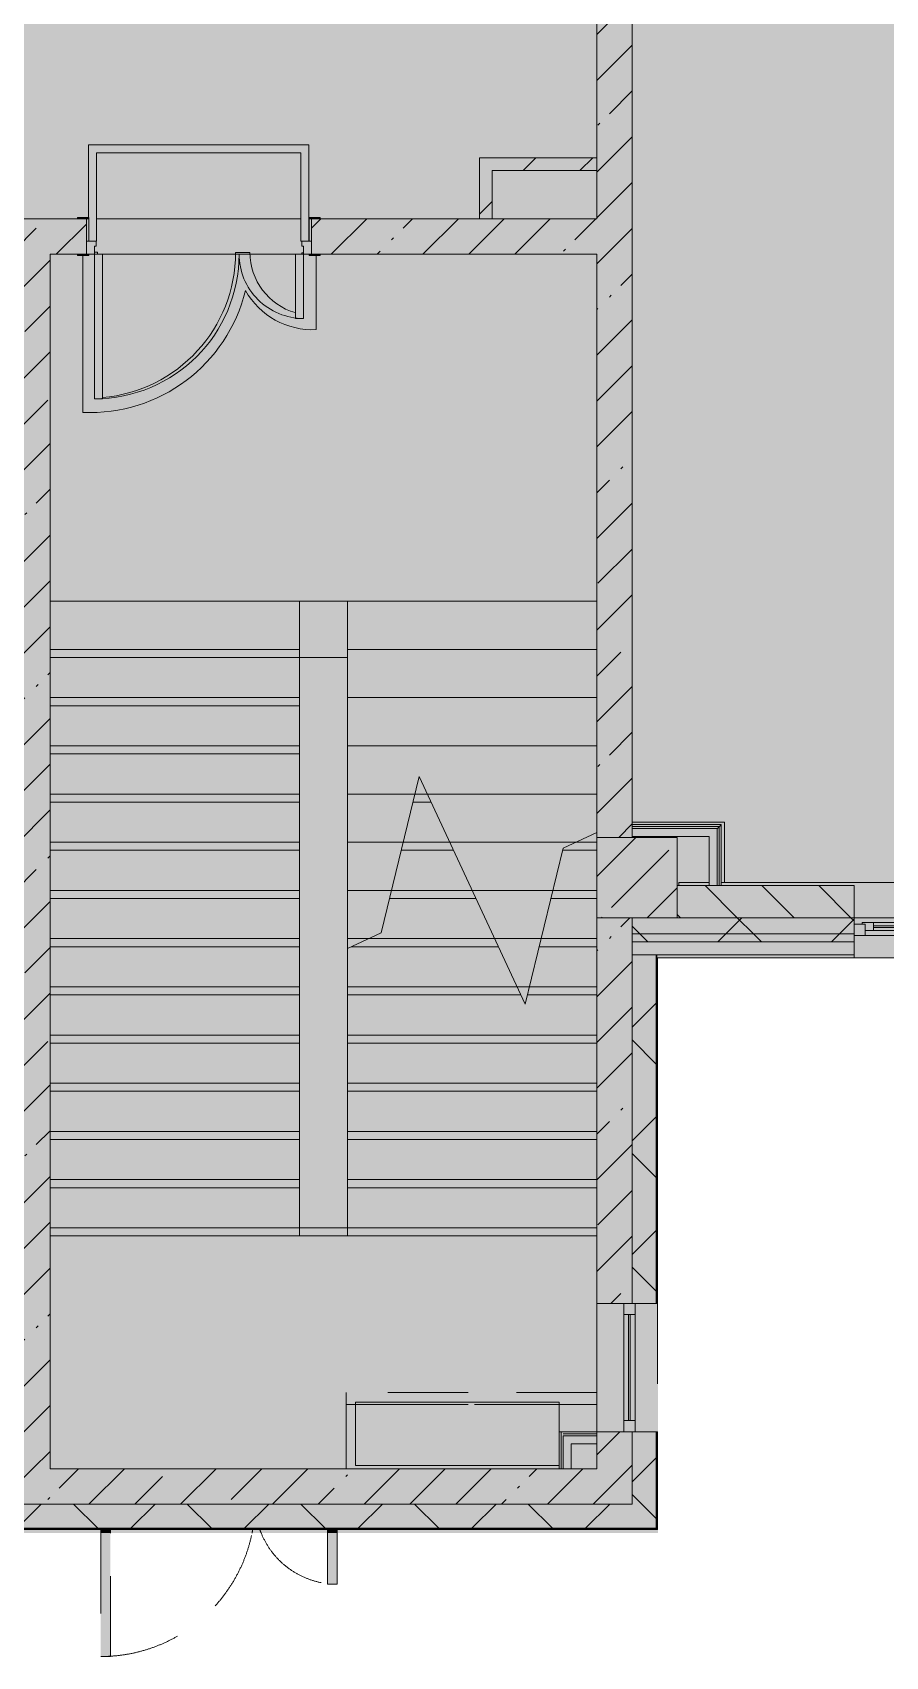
# Model space of a CAD drawing. Header units: millimetres. Extents: x 35363 to 232034, y -8553 to 29000.
# Drawn here: x 176994 to 182300, y -1048 to 9060 of the extents above; entities that cross this region are included whole.
import ezdxf

# ---------------------------------------------------------------- set-up
doc = ezdxf.new("R2010")
doc.units = ezdxf.units.MM
doc.linetypes.add('200_ШТРИХ__ш1_п0_6_', pattern=[800, 500, -300])
doc.layers.add('A-DETL-GENF-1', color=7, linetype='Continuous', lineweight=9, true_color=0xc0c0c0, transparency=0.4)
for name, color, linetype, lineweight in [('A-DETL-MBND-1', 7, '200_ШТРИХ__ш1_п0_6_', 9), ('A-WALL-2', 7, 'Continuous', 5), ('I-WALL-3', 7, 'Continuous', 5), ('S-COLS-1', 7, 'Continuous', 5)]:
    doc.layers.add(name, color=color, linetype=linetype, lineweight=lineweight)
for name, color, linetype, lineweight, true_color in [('A-DOOR-4', 7, 'Continuous', 5, 0xe2e2e2), ('A-DOOR-5', 7, 'Continuous', 5, 0xb7b7b7), ('A-DOOR-FRAM-4', 7, 'Continuous', 5, 0xe2e2e2), ('A-DOOR-FRAM-6', 7, 'Continuous', 5, 0xb7b7b7), ('A-FLOR-2', 7, 'Continuous', 5, 0xb7b7b7), ('A-GLAZ-3', 7, 'Continuous', 5, 0x737373), ('A-WALL-3', 7, 'Continuous', 9, 0x737373), ('A-WALL-4', 7, 'Continuous', 5, 0x737373), ('I-WALL-1', 7, 'Continuous', 5, 0xe7e7e7), ('I-WALL-2', 7, 'Continuous', 9, 0xe7e7e7), ('I-WALL-4', 7, 'Continuous', 5, 0x737373), ('S-COLS-2', 7, 'Continuous', 5, 0x737373), ('S-STRS-2', 7, 'Continuous', 5, 0x737373), ('S-STRS-MBND-1', 7, 'Continuous', 5, 0x737373)]:
    doc.layers.add(name, color=color, linetype=linetype, lineweight=lineweight, true_color=true_color)
pattern_1 = [(45, (105024.03, 0), (-353.5534, 353.5534), []), (135, (105024.03, 0), (-353.5534, -353.5534), [])]
pattern_2 = [(45, (105024.03, 0), (-285.1231, 285.1231), []), (45, (105309.15, 0), (-285.1231, 285.1231), [504.031, -100.806, 16.764, -84.042])]
pattern_3 = [(45, (105024.03, 0), (-176.7767, 176.7767), [])]
pattern_4 = [(45, (105024, 0), (-530.33, 530.33), []), (135, (105024, 0), (-530.33, -530.33), [])]

# ---------------------------------------------------------------- blocks, each defined once
blk = doc.blocks.new('BSC_Колонна _Прямоугольная - 500х500-V65-2_6_2_птичка')
at = {"layer": 'S-COLS-1'}
h = blk.add_hatch(dxfattribs=at)
h.set_pattern_fill('FP_78', color=256, style=0, pattern_type=2)
h.set_pattern_definition([(45, (-75730, -3800), (-285.1231, 285.1231), []), (45, (-75444.88, -3800), (-285.1231, 285.1231), [504.031, -100.806, 16.764, -84.042])])
h.paths.add_polyline_path([(-78, -250), (250, -250), (250, 250), (-250, 250), (-250, -250)])
at = {"layer": 'S-COLS-2'}
for p, q in [((250, 250), (-250, 250)), ((-250, 250), (-250, -250)), ((250, -250), (250, 250)), ((-250, -250), (250, -250))]:
    blk.add_line(p, q, dxfattribs=at)
blk = doc.blocks.new('110_Дверь_СКБ_2Ст - Д-1 Лестничная клетка EIS60-24319353-2_6_2_птичка')
at = {"layer": 'A-DOOR-4'}
for points in [[(612.5, 1010), (612.5, 110), (662.5, 110), (662.5, 1010)], [(-587.5, 510), (-637.5, 510), (-637.5, 110), (-587.5, 110)], [(712.5, 30), (697.5, 30), (697.5, -110), (712.5, -110)]]:
    blk.add_hatch(color=256, dxfattribs=at).paths.add_polyline_path(points)
h = blk.add_hatch(color=256, dxfattribs=at)
h.paths.add_polyline_path([(712.5, 110), (662.5, 110), (662.5, 60), (652.5, 60), (652.5, 30), (712.5, 30), (712.5, 87.8)])
h.paths.add_polyline_path([(-637.5, 110), (-687.5, 110), (-687.5, 30), (-627.5, 30), (-627.5, 60), (-637.5, 60)])
at = {"layer": 'A-DOOR-FRAM-4'}
for points in [[(-742.5, 118), (-742.5, 110), (-672.5, 110), (-672.5, 118)], [(697.5, 118), (697.5, 110), (767.5, 110), (767.5, 118)], [(-672.5, 30), (-687.5, 30), (-687.5, -110), (-672.5, -110)], [(-672.5, -110), (-742.5, -110), (-742.5, -118), (-672.5, -118)], [(697.5, -110), (697.5, -118), (767.5, -118), (767.5, -110)]]:
    blk.add_hatch(color=256, dxfattribs=at).paths.add_polyline_path(points)
at = {"layer": 'A-DOOR-5'}
for p, q in [((662.5, 1010), (612.5, 1010)), ((612.5, 1010), (612.5, 110)), ((662.5, 110), (662.5, 1010)), ((-637.5, 510), (-637.5, 110)), ((-587.5, 510), (-637.5, 510)), ((-587.5, 110), (-587.5, 510)), ((-637.5, 110), (-587.5, 110)), ((612.5, 110), (662.5, 110))]:
    blk.add_line(p, q, dxfattribs=at)
for centre, radius, start, end in [((662.5, 110), 900, 90, 180), ((-637.5, 110), 400, 360, 90)]:
    blk.add_arc(centre, radius, start, end, dxfattribs=at)
at = {"layer": 'A-DOOR-FRAM-6'}
for p, q in [((-672.5, 118), (-742.5, 118)), ((-742.5, 118), (-742.5, 110)), ((-742.5, 110), (-672.5, 110)), ((-637.5, 110), (-687.5, 110)), ((-687.5, 110), (-687.5, 30)), ((-672.5, 110), (-672.5, 118)), ((-637.5, 60), (-637.5, 110)), ((662.5, 110), (662.5, 60)), ((712.5, 110), (662.5, 110)), ((767.5, 118), (697.5, 118)), ((697.5, 118), (697.5, 110)), ((697.5, 110), (767.5, 110)), ((712.5, 30), (712.5, 110)), ((767.5, 110), (767.5, 118)), ((-687.5, 30), (-627.5, 30)), ((-672.5, 30), (-687.5, 30)), ((-687.5, 30), (-687.5, -110)), ((-672.5, -110), (-672.5, 30)), ((-627.5, 60), (-637.5, 60)), ((-627.5, 30), (-627.5, 60)), ((662.5, 60), (652.5, 60)), ((652.5, 60), (652.5, 30)), ((652.5, 30), (712.5, 30)), ((712.5, 30), (697.5, 30)), ((697.5, 30), (697.5, -110)), ((712.5, -110), (712.5, 30)), ((-672.5, -110), (-742.5, -110)), ((-742.5, -110), (-742.5, -118)), ((-742.5, -118), (-672.5, -118)), ((-687.5, -110), (-672.5, -110)), ((-672.5, -118), (-672.5, -110)), ((697.5, -110), (712.5, -110)), ((767.5, -110), (697.5, -110)), ((697.5, -110), (697.5, -118)), ((697.5, -118), (767.5, -118)), ((767.5, -118), (767.5, -110))]:
    blk.add_line(p, q, dxfattribs=at)
blk = doc.blocks.new('120_Окно_СКБ_1Ст - 120_Окно_СКБ_1Ст 900х2500_h_-19906150-2_6_2_птичка')
at = {"layer": 'A-GLAZ-3'}
for p, q in [((-450, -75), (-450, -5)), ((-450, -5), (-380, -5)), ((450, -5), (-450, -5)), ((-380, -75), (-450, -75)), ((-450, -75), (-400, -75)), ((-380, -75), (-400, -75)), ((-400, -75), (-400, -85)), ((-400, -85), (400, -85)), ((400, -85), (-400, -85)), ((-380, -5), (-380, -75)), ((380, -35), (-380, -35)), ((-380, -35), (-380, -75)), ((-330, -85), (-330, -35)), ((-330, -55), (330, -55)), ((330, -65), (-330, -65)), ((330, -85), (330, -35)), ((380, -75), (380, -5)), ((380, -5), (450, -5)), ((380, -75), (380, -35)), ((450, -75), (380, -75)), ((400, -75), (380, -75)), ((400, -75), (450, -75)), ((400, -85), (400, -75)), ((450, -5), (450, -75))]:
    blk.add_line(p, q, dxfattribs=at)
blk = doc.blocks.new('110_Дверь_СКБ_2Ст_Наружная - ДН-1_л__ Двухстворчатая 1350 х3200 _ЛК_ в свету с верхним остеклением 2-V169-2_6_2_птичка')
at = {"layer": 'A-DETL-MBND-1'}
for points in [[(694.5, 869), (694.5, 101), (754.5, 101), (754.5, 869)], [(-715.5, 419), (-715.5, 101), (-655.5, 101), (-655.5, 419)], [(-715.5, 101), (-715.5, 79), (-655.5, 79), (-655.5, 101)], [(754.5, 101), (694.5, 101), (694.5, 79), (754.5, 79)]]:
    blk.add_hatch(color=256, dxfattribs=at).paths.add_polyline_path(points)
for p, q in [((754.5, 869), (694.5, 869)), ((694.5, 869), (694.5, 101)), ((754.5, 101), (754.5, 869)), ((-715.5, 419), (-715.5, 101)), ((-655.5, 419), (-715.5, 419)), ((-655.5, 101), (-655.5, 419)), ((-715.5, 101), (-715.5, 79)), ((-655.5, 79), (-655.5, 101)), ((694.5, 101), (694.5, 79)), ((754.5, 79), (754.5, 101))]:
    blk.add_line(p, q, dxfattribs=at)
for centre, radius, start, end in [((754.5, -91), 960, 90, 168.40889), ((-715.5, -91), 510, 22.5, 90), ((-715.5, -91), 510, 19.59844, 22.13471), ((754.5, -91), 960, 168.40889, 169.73704)]:
    blk.add_arc(centre, radius, start, end, dxfattribs=at)
blk = doc.blocks.new('120_Окно_СКБ_1Ст - 120_Окно_СКБ_1Ст 800х2500 EI30-23532001-2_6_2_птичка')
at = {"layer": 'A-GLAZ-3'}
for p, q in [((-400, -127), (-400, -57)), ((-400, -57), (-330, -57)), ((400, -57), (-400, -57)), ((-330, -57), (-330, -127)), ((330, -87), (-330, -87)), ((330, -97), (-330, -97)), ((330, -127), (330, -57)), ((330, -57), (400, -57)), ((400, -57), (400, -127)), ((-330, -127), (-400, -127)), ((-400, -127), (400, -127)), ((400, -127), (330, -127))]:
    blk.add_line(p, q, dxfattribs=at)
blk = doc.blocks.new('Зашивка приборов отопления27 - Зашивка приборов отопления-33322407-2_6_2_птичка')
at = {"layer": 'A-DETL-MBND-1'}
for p, q in [((75480, 595), (73920, 595)), ((73920, 595), (73920, 520)), ((73920, 520), (73920, 120)), ((75480, 520), (73920, 520)), ((73920, 520), (73920, 120)), ((73920, 520), (75480, 520)), ((75480, 520), (75480, 595)), ((75480, 350), (75480, 520))]:
    blk.add_line(p, q, dxfattribs=at)

msp = doc.modelspace()

# ---------------------------------------------------------------- hatches: boundary and pattern name
at = {"layer": 'A-DETL-GENF-1'}
msp.add_hatch(color=256, dxfattribs=at).paths.add_polyline_path([(180884, -280), (180884, 3300), (189884, 3300), (189884, 27350), (146934, 27350), (146934, 23778), (143784, 23778), (143784, -280), (180220.8, -280)])
at = {"layer": 'A-WALL-2'}
h = msp.add_hatch(dxfattribs=at)
h.set_pattern_fill('FP_93', color=256, style=0, pattern_type=2)
h.set_pattern_definition([(135, (105024.03, 0), (-176.7767, -176.7767), [])])
h.paths.add_polyline_path([(185374, 3550), (185374, 3750), (185104, 3750), (185104, 3550)])
h.paths.add_polyline_path([(181131.9, 3550), (182104, 3550), (182104, 3750), (181004, 3750), (181004, 3550)])
h.paths.add_polyline_path([(183004, 3550), (184204, 3550), (184204, 3750), (183004, 3750), (183004, 3589.4)])
h = msp.add_hatch(dxfattribs=at)
h.set_pattern_fill('FP_83', color=256, style=0, pattern_type=2)
h.set_pattern_definition(pattern_1)
h.paths.add_polyline_path([(189724, 3450), (189724, 3550), (189144, 3550), (189144, 3450), (189331.8, 3450)])
h.paths.add_polyline_path([(186444, 3450), (186444, 3550), (185104, 3550), (185104, 3450), (185687.4, 3450)])
h.paths.add_polyline_path([(184204, 3450), (184204, 3550), (183004, 3550), (183004, 3450), (183865.2, 3450)])
h.paths.add_polyline_path([(182104, 3450), (182104, 3550), (180724, 3550), (180724, 3450), (182043, 3450)])
h = msp.add_hatch(dxfattribs=at)
h.set_pattern_fill('FP_83', color=256, style=0, pattern_type=2)
h.set_pattern_definition(pattern_1)
h.paths.add_polyline_path([(189144, 3400), (189824, 3400), (189824, 3450), (189144, 3450)])
h.paths.add_polyline_path([(181131.9, 3400), (182104, 3400), (182104, 3450), (180724, 3450), (180724, 3400), (180921.4, 3400)])
h.paths.add_polyline_path([(185687.4, 3400), (186444, 3400), (186444, 3450), (185104, 3450), (185104, 3400)])
h.paths.add_polyline_path([(183004, 3400), (184204, 3400), (184204, 3450), (183004, 3450)])
h = msp.add_hatch(dxfattribs=at)
h.set_pattern_fill('FP_83', color=256, style=0, pattern_type=2)
h.set_pattern_definition(pattern_1)
h.paths.add_polyline_path([(180724, -250), (180874, -250), (180874, 350), (180724, 350), (180724, -100)])
h.paths.add_polyline_path([(180724, 1150), (180874, 1150), (180874, 3320), (180724, 3320), (180724, 1239.2)])
h = msp.add_hatch(dxfattribs=at)
h.set_pattern_fill('FP_83', color=256, style=0, pattern_type=2)
h.set_pattern_definition(pattern_1)
h.paths.add_polyline_path([(180724, -250), (180724, -100), (176584, -100), (176584, -250), (180220.8, -250)])
h.paths.add_polyline_path([(174754.2, -250), (175684, -250), (175684, -100), (172084, -100), (172084, -250), (172932, -250)])
h.paths.add_polyline_path([(163834, -250), (163834, -100), (163084, -100), (163084, -250), (163820.9, -250)])
h.paths.add_polyline_path([(167084, -250), (167084, -100), (165934, -100), (165934, -250), (166554.3, -250)])
h.paths.add_polyline_path([(170934, -250), (171184, -250), (171184, -100), (170184, -100), (170184, -250), (170434, -250)])
h.paths.add_polyline_path([(161998.7, -250), (162184, -250), (162184, -100), (161434, -100), (161434, -250)])
h.paths.add_polyline_path([(156934, -250), (158334, -250), (158334, -100), (156934, -100)])
h.paths.add_polyline_path([(153834, -250), (153834, -100), (152434, -100), (152434, -250), (152887.7, -250)])
h.paths.add_polyline_path([(150334, -250), (150334, -100), (149960.4, -100), (149960.4, -250)])
h.paths.add_polyline_path([(149060.4, -250), (149060.4, -100), (147684, -100), (147684, -250), (148434, -250)])
h.paths.add_polyline_path([(144094.9, -250), (144584, -250), (144584, -100), (143784, -100), (143788, -250), (144064, -250)])
at = {"layer": 'I-WALL-1'}
for points in [[(181253.4, 4055), (181253.4, 4105), (180724, 4105), (180724, 4055), (181203.4, 4055)], [(181253.4, 3750), (181253.4, 4055), (181203.4, 4055), (181203.4, 3750)], [(180504, 275), (180504, 325), (180344, 325), (180344, 275)]]:
    msp.add_hatch(color=256, dxfattribs=at).paths.add_polyline_path(points)
at = {"layer": 'I-WALL-2'}
msp.add_hatch(color=256, dxfattribs=at).paths.add_polyline_path([(180344, 120), (180344, 325), (180294, 325), (180294, 120)])
at = {"layer": 'I-WALL-3'}
h = msp.add_hatch(dxfattribs=at)
h.set_pattern_fill('FP_91', color=256, style=0, pattern_type=2)
h.set_pattern_definition(pattern_2)
h.paths.add_polyline_path([(180504, 7900), (180724, 7900), (180724, 9352.3), (180504, 9352.3), (180504, 8200)])
h.paths.add_polyline_path([(180676.4, 10792.3), (180724, 10792.3), (180724, 10900), (180504, 10900), (180504, 10792.3)])
h = msp.add_hatch(dxfattribs=at)
h.set_pattern_fill('FP_95', color=256, style=0, pattern_type=2)
h.set_pattern_definition(pattern_3)
h.paths.add_polyline_path([(179854, 7900), (179854, 8280), (179774, 8280), (179774, 7900)])
h = msp.add_hatch(dxfattribs=at)
h.set_pattern_fill('FP_95', color=256, style=0, pattern_type=2)
h.set_pattern_definition(pattern_3)
h.paths.add_polyline_path([(180504, 8200), (180504, 8280), (179854, 8280), (179854, 8200), (180220.8, 8200)])
h = msp.add_hatch(dxfattribs=at)
h.set_pattern_fill('FP_91', color=256, style=0, pattern_type=2)
h.set_pattern_definition(pattern_2)
h.paths.add_polyline_path([(177031.9, 120), (177104, 120), (177104, 7900), (176884, 7900), (176884, 120)])
h = msp.add_hatch(dxfattribs=at)
h.set_pattern_fill('FP_91', color=256, style=0, pattern_type=2)
h.set_pattern_definition(pattern_2)
h.paths.add_polyline_path([(178784, 7680), (180504, 7680), (180504, 7900), (178729, 7900), (178729, 7680)])
h.paths.add_polyline_path([(177274, 7680), (177329, 7680), (177329, 7900), (177104, 7895), (177104, 7680)])
h = msp.add_hatch(dxfattribs=at)
h.set_pattern_fill('FP_91', color=256, style=0, pattern_type=2)
h.set_pattern_definition(pattern_2)
h.paths.add_polyline_path([(180724, -100), (180724, 350), (180504, 350), (180504, -100)])
h.paths.add_polyline_path([(180724, 1150), (180724, 3550), (180504, 3550), (180504, 1150)])
h.paths.add_polyline_path([(180504, 4050), (180724, 4050), (180724, 7900), (180504, 7900), (180504, 4764.5)])
h = msp.add_hatch(dxfattribs=at)
h.set_pattern_fill('FP_183', color=256, style=0, pattern_type=2)
h.set_pattern_definition(pattern_4)
h.paths.add_polyline_path([(181278.4, 4117.5), (181278.4, 4130), (180724, 4130), (180724, 4117.5), (181265.9, 4117.5)])
h = msp.add_hatch(dxfattribs=at)
h.set_pattern_fill('FP_183', color=256, style=0, pattern_type=2)
h.set_pattern_definition(pattern_4)
h.paths.add_polyline_path([(181265.9, 4105), (181265.9, 4117.5), (180724, 4117.5), (180724, 4105), (181253.4, 4105)])
h = msp.add_hatch(dxfattribs=at)
h.set_pattern_fill('FP_183', color=256, style=0, pattern_type=2)
h.set_pattern_definition(pattern_4)
h.paths.add_polyline_path([(181253.4, 3750), (181265.9, 3750), (181265.9, 4105), (181253.4, 4105), (181253.4, 4055)])
h = msp.add_hatch(dxfattribs=at)
h.set_pattern_fill('FP_183', color=256, style=0, pattern_type=2)
h.set_pattern_definition(pattern_4)
h.paths.add_polyline_path([(181265.9, 3750), (181278.4, 3750), (181278.4, 4117.5), (181265.9, 4117.5), (181265.9, 4055)])
h = msp.add_hatch(dxfattribs=at)
h.set_pattern_fill('FP_91', color=256, style=0, pattern_type=2)
h.set_pattern_definition(pattern_2)
h.paths.add_polyline_path([(180220.8, -100), (180504, -100), (180504, 120), (176884, 120), (176884, -100), (178398.6, -100)])

# ---------------------------------------------------------------- linework, layer by layer
at = {"layer": 'A-DETL-MBND-1'}
for p, q in [((180504, 595), (180504, 1150)), ((180882, 1150), (180882, 350))]:
    msp.add_line(p, q, dxfattribs=at)
at = {"layer": 'A-FLOR-2'}
for p, q in [((177342.3, 8360.1), (177342.3, 7908)), ((178712.3, 8360.1), (177342.3, 8360.1)), ((177392.3, 7760.1), (177392.3, 8310.1)), ((177392.3, 8310.1), (178662.3, 8310.1)), ((178662.3, 8310.1), (178662.3, 7760.1)), ((178712.3, 7760.1), (178712.3, 8360.1)), ((177344, 7760.1), (177392.3, 7760.1)), ((177397.6, 7692.1), (177379, 7692.1)), ((177397.6, 7680), (177397.6, 7692.1)), ((178346.6, 7690.6), (178257, 7690.6)), ((178662.3, 7760.1), (178712.3, 7760.1)), ((178679, 7689.1), (178669.2, 7689.1)), ((178669.2, 7689.1), (178669.2, 7680)), ((177307.8, 7672), (177307.8, 6695.1)), ((178758.5, 7210.5), (178758.5, 7672)), ((178654, 5170), (178954, 5170)), ((180724, 4145), (181298.4, 4145)), ((181298.4, 4145), (181298.4, 3770)), ((179004, 536), (179004, 140)), ((180269, 536), (179004, 536)), ((180269, 350), (180269, 536)), ((179004, 140), (180269, 140))]:
    msp.add_line(p, q, dxfattribs=at)
for centre, radius, start, end in [((177352, 7689.1), 905, 274.89327, 0.09571), ((178736.4, 7690.6), 389.8, 180, 253.95631), ((177352, 7689.1), 995, 267.45356, 346.31888), ((178736.2, 7689.1), 479.2, 209.41362, 272.67589)]:
    msp.add_arc(centre, radius, start, end, dxfattribs=at)
at = {"layer": 'A-WALL-3'}
for p, q in [((180504, 8200), (180504, 8280)), ((179774, 7900), (179854, 7900)), ((181265.9, 4117.5), (180724, 4117.5)), ((181253.4, 4105), (180724, 4105)), ((181253.4, 3750), (181253.4, 4105)), ((181265.9, 3750), (181265.9, 4117.5)), ((182104, 3550), (181004, 3550)), ((180724, 3450), (182104, 3450)), ((180724, 3400), (182104, 3400)), ((180724, 3320), (182104, 3320)), ((180724, 1150), (180724, 3320)), ((180874, 3300), (180874, 3320)), ((180874, 1150), (180874, 3299)), ((180877, 3304.2), (180877, 3320)), ((180882, 3300), (180877, 3300)), ((180877, 1150), (180877, 3299.3)), ((180281.5, 120), (180281.5, 350)), ((180504, 337.5), (180294, 337.5)), ((180294, 120), (180294, 325)), ((180504, 325), (180294, 325)), ((180504, 275), (180504, 350)), ((180724, 350), (180724, -100)), ((180874, -250), (180874, 350)), ((180877, -253), (180877, 350)), ((180269, 120), (180344, 120)), ((180504, -100), (176584, -100)), ((176584, -250), (180874, -250)), ((176584, -253), (180877, -253))]:
    msp.add_line(p, q, dxfattribs=at)
at = {"layer": 'A-WALL-4'}
for p, q in [((182104, 3750), (181004, 3750)), ((182104, 3300), (182104, 3750)), ((182104, 3550), (183004, 3550)), ((180882, 1150), (180882, 3299.8)), ((180884, 3300), (189954, 3300)), ((180724, 1150), (180882, 1150)), ((180882, 350), (180724, 350)), ((180882, -258), (180882, 350)), ((180724, -100), (180504, -100)), ((171184, -258), (180882, -258))]:
    msp.add_line(p, q, dxfattribs=at)
at = {"layer": 'I-WALL-4'}
for p, q in [((180724, 4050), (180724, 10900)), ((180504, 9352.3), (180504, 8280)), ((179774, 8280), (179774, 7900)), ((180504, 8280), (179774, 8280)), ((179854, 7900), (179854, 8200)), ((179854, 8200), (180504, 8200)), ((180504, 8200), (180504, 7900)), ((177274, 7900), (176884, 7900)), ((177392.3, 7900), (178662.3, 7900)), ((179774, 7900), (178784, 7900)), ((180504, 7900), (179854, 7900)), ((177104, 120), (177104, 7680)), ((177104, 7680), (177274, 7680)), ((178256.4, 7680), (177429, 7680)), ((178629, 7680), (178347.5, 7680)), ((178784, 7680), (180504, 7680)), ((180504, 7680), (180504, 4050)), ((181278.4, 4130), (180724, 4130)), ((180724, 4055), (181203.4, 4055)), ((181203.4, 4055), (181203.4, 3750)), ((181278.4, 3750), (181278.4, 4130)), ((181014, 3770), (181203.4, 3770)), ((181014, 3770), (181014, 3750)), ((181203.4, 3750), (181278.4, 3750)), ((181277.6, 3770), (185374, 3770)), ((180504, 3550), (180504, 1150)), ((180724, 3320), (180724, 3550)), ((180504, 1150), (180724, 1150)), ((180269, 350), (180269, 120)), ((180344, 350), (180269, 350)), ((180724, 350), (180344, 350)), ((180344, 120), (180344, 275)), ((180344, 275), (180504, 275)), ((180504, 275), (180504, 120)), ((180269, 120), (177104, 120)), ((180504, 120), (180344, 120))]:
    msp.add_line(p, q, dxfattribs=at)
at = {"layer": 'S-STRS-2'}
for p, q in [((178256.4, 7680), (177429, 7680)), ((178629, 7680), (178347.5, 7680)), ((178654, 5520), (178954, 5520)), ((178654, 5169.7), (178654, 5520)), ((180504, 5520), (178954, 5520)), ((178954, 5520), (178954, 5220)), ((180504, 5520), (178954, 5520)), ((177104, 5169.7), (178654, 5169.7)), ((177104, 5169.7), (178654, 5169.7)), ((178654, 4869.7), (178654, 5169.7)), ((178954, 5220), (178954, 4920)), ((180504, 5220), (178954, 5220)), ((180504, 5220), (178954, 5220)), ((177104, 4869.7), (178654, 4869.7)), ((177104, 4869.7), (178654, 4869.7)), ((178654, 4569.7), (178654, 4869.7)), ((178954, 4920), (178954, 4620)), ((180504, 4920), (178954, 4920)), ((180504, 4920), (178954, 4920)), ((177104, 4569.7), (178654, 4569.7)), ((177104, 4569.7), (178654, 4569.7)), ((178654, 4269.7), (178654, 4569.7)), ((178954, 4620), (178954, 4320)), ((180504, 4620), (178954, 4620)), ((180504, 4620), (178954, 4620)), ((177104, 4269.7), (178654, 4269.7)), ((177104, 4269.7), (178654, 4269.7)), ((178654, 3969.7), (178654, 4269.7)), ((178954, 4320), (178954, 4020)), ((179372.6, 4320), (178954, 4320)), ((179372.6, 4320), (178954, 4320)), ((179472.7, 4269.7), (179360.4, 4269.7)), ((179472.7, 4269.7), (179360.4, 4269.7)), ((180504, 4320), (179449.2, 4320)), ((180504, 4320), (179449.2, 4320)), ((177104, 3969.7), (178654, 3969.7)), ((177104, 3969.7), (178654, 3969.7)), ((178654, 3669.7), (178654, 3969.7)), ((178954, 4020), (178954, 3720)), ((179299.7, 4020), (178954, 4020)), ((179299.7, 4020), (178954, 4020)), ((179612.6, 3969.7), (179287.5, 3969.7)), ((179612.6, 3969.7), (179287.5, 3969.7)), ((180372.4, 4020), (179589.1, 4020)), ((180372.4, 4020), (179589.1, 4020)), ((180504, 3969.7), (180292, 3969.7)), ((180504, 3969.7), (180292, 3969.7)), ((177104, 3669.7), (178654, 3669.7)), ((177104, 3669.7), (178654, 3669.7)), ((178654, 3369.7), (178654, 3669.7)), ((178954, 3720), (178954, 3420)), ((179226.8, 3720), (178954, 3720)), ((179226.8, 3720), (178954, 3720)), ((179752.5, 3669.7), (179214.6, 3669.7)), ((179752.5, 3669.7), (179214.6, 3669.7)), ((180231.3, 3720), (179729, 3720)), ((180231.3, 3720), (179729, 3720)), ((180504, 3669.7), (180220.8, 3669.7)), ((180504, 3669.7), (180220.8, 3669.7)), ((177104, 3369.7), (178654, 3369.7)), ((177104, 3369.7), (178654, 3369.7)), ((178654, 3069.7), (178654, 3369.7)), ((178954, 3420), (178954, 3358.6)), ((179085.7, 3420), (178954, 3420)), ((179085.7, 3420), (178954, 3420)), ((178954, 3358.6), (178954, 3069.7)), ((179892.4, 3369.7), (178977.8, 3369.7)), ((179892.4, 3369.7), (178977.8, 3369.7)), ((180158.4, 3420), (179868.9, 3420)), ((180158.4, 3420), (179868.9, 3420)), ((180504, 3369.7), (180146.1, 3369.7)), ((180504, 3369.7), (180146.1, 3369.7)), ((177104, 3069.7), (178654, 3069.7)), ((177104, 3069.7), (178654, 3069.7)), ((178654, 2769.7), (178654, 3069.7)), ((178954, 3069.7), (178954, 2769.7)), ((180032.3, 3069.7), (178954, 3069.7)), ((180032.3, 3069.7), (178954, 3069.7)), ((180085.5, 3120), (180008.8, 3120)), ((180085.5, 3120), (180008.8, 3120)), ((180504, 3069.7), (180073.2, 3069.7)), ((180504, 3069.7), (180073.2, 3069.7)), ((177104, 2769.7), (178654, 2769.7)), ((177104, 2769.7), (178654, 2769.7)), ((178654, 2469.7), (178654, 2769.7)), ((178954, 2769.7), (178954, 2469.7)), ((180504, 2769.7), (178954, 2769.7)), ((180504, 2769.7), (178954, 2769.7)), ((177104, 2469.7), (178654, 2469.7)), ((177104, 2469.7), (178654, 2469.7)), ((178654, 2169.7), (178654, 2469.7)), ((178954, 2469.7), (178954, 2169.7)), ((180504, 2469.7), (178954, 2469.7)), ((180504, 2469.7), (178954, 2469.7)), ((177104, 2169.7), (178654, 2169.7)), ((177104, 2169.7), (178654, 2169.7)), ((178654, 1869.7), (178654, 2169.7)), ((178954, 2169.7), (178954, 1869.7)), ((180504, 2169.7), (178954, 2169.7)), ((180504, 2169.7), (178954, 2169.7)), ((177104, 1869.7), (178654, 1869.7)), ((177104, 1869.7), (178654, 1869.7)), ((178654, 1569.7), (178654, 1869.7)), ((178954, 1869.7), (178954, 1569.7)), ((180504, 1869.7), (178954, 1869.7)), ((180504, 1869.7), (178954, 1869.7)), ((177104, 1569.7), (178654, 1569.7)), ((177104, 1569.7), (178654, 1569.7)), ((178954, 1569.7), (178654, 1569.7)), ((180504, 1569.7), (178954, 1569.7)), ((180504, 1569.7), (178954, 1569.7))]:
    msp.add_line(p, q, dxfattribs=at)
at = {"layer": 'S-STRS-MBND-1'}
for p, q in [((180504, 7680), (177104, 7680)), ((177104, 7680), (177104, 5520)), ((180504, 5520), (180504, 7680)), ((177104, 5520), (178654, 5520)), ((177104, 1620), (177104, 5520)), ((177104, 5520), (178654, 5520)), ((178654, 5520), (180504, 5520)), ((178654, 1620), (178654, 5520)), ((177104, 5220), (178654, 5220)), ((177104, 5220), (178654, 5220)), ((177104, 4920), (178654, 4920)), ((177104, 4920), (178654, 4920)), ((177104, 4620), (178654, 4620)), ((177104, 4620), (178654, 4620)), ((179162.6, 3455.9), (179398.9, 4428.1)), ((179398.9, 4428.1), (180059.2, 3011.9)), ((177104, 4320), (178654, 4320)), ((177104, 4320), (178654, 4320)), ((179449.2, 4320), (179372.6, 4320)), ((179449.2, 4320), (179372.6, 4320)), ((180295.5, 3984.1), (180504, 4081.4)), ((177104, 4020), (178654, 4020)), ((177104, 4020), (178654, 4020)), ((179589.1, 4020), (179299.7, 4020)), ((179589.1, 4020), (179299.7, 4020)), ((180059.2, 3011.9), (180295.5, 3984.1)), ((180504, 4020), (180372.4, 4020)), ((180504, 4020), (180372.4, 4020)), ((177104, 3720), (178654, 3720)), ((177104, 3720), (178654, 3720)), ((179729, 3720), (179226.8, 3720)), ((179729, 3720), (179226.8, 3720)), ((180504, 3720), (180231.3, 3720)), ((180504, 3720), (180231.3, 3720)), ((178954, 3358.6), (179162.6, 3455.9)), ((177104, 3420), (178654, 3420)), ((177104, 3420), (178654, 3420)), ((178954, 3358.6), (178954, 1620)), ((179868.9, 3420), (179085.7, 3420)), ((179868.9, 3420), (179085.7, 3420)), ((180504, 3420), (180158.4, 3420)), ((180504, 3420), (180158.4, 3420)), ((180504, 3420), (180504, 1620)), ((177104, 3120), (178654, 3120)), ((177104, 3120), (178654, 3120)), ((180008.8, 3120), (178954, 3120)), ((180008.8, 3120), (178954, 3120)), ((180504, 3120), (180085.5, 3120)), ((180504, 3120), (180085.5, 3120)), ((177104, 2820), (178654, 2820)), ((177104, 2820), (178654, 2820)), ((180504, 2820), (178954, 2820)), ((180504, 2820), (178954, 2820)), ((177104, 2520), (178654, 2520)), ((177104, 2520), (178654, 2520)), ((180504, 2520), (178954, 2520)), ((180504, 2520), (178954, 2520)), ((177104, 2220), (178654, 2220)), ((177104, 2220), (178654, 2220)), ((180504, 2220), (178954, 2220)), ((180504, 2220), (178954, 2220)), ((177104, 1920), (178654, 1920)), ((177104, 1920), (178654, 1920)), ((180504, 1920), (178954, 1920)), ((180504, 1920), (178954, 1920)), ((177104, 1620), (177104, 120)), ((177104, 1620), (178654, 1620)), ((177104, 1620), (178654, 1620)), ((178954, 1620), (178654, 1620)), ((180504, 1620), (178954, 1620)), ((180504, 1620), (178954, 1620)), ((180504, 120), (180504, 1620)), ((177104, 120), (180504, 120))]:
    msp.add_line(p, q, dxfattribs=at)

# ---------------------------------------------------------------- block references
at = {"layer": 'A-DETL-MBND-1'}
msp.add_blockref('Зашивка приборов отопления27 - Зашивка приборов отопления-33322407-2_6_2_птичка', (105024, 0), dxfattribs=at)
at = {"layer": 'A-DETL-MBND-1', "rotation": 180}
msp.add_blockref('110_Дверь_СКБ_2Ст_Наружная - ДН-1_л__ Двухстворчатая 1350 х3200 _ЛК_ в свету с верхним остеклением 2-V169-2_6_2_птичка', (178173.5, -179), dxfattribs=at)
at = {"layer": 'A-DOOR-5', "rotation": 180}
msp.add_blockref('110_Дверь_СКБ_2Ст - Д-1 Лестничная клетка EIS60-24319353-2_6_2_птичка', (178041.5, 7790), dxfattribs=at)
at = {"layer": 'A-GLAZ-3'}
for name, p, rotation in [('120_Окно_СКБ_1Ст - 120_Окно_СКБ_1Ст 900х2500_h_-19906150-2_6_2_птичка', (182554, 3435), 180), ('120_Окно_СКБ_1Ст - 120_Окно_СКБ_1Ст 800х2500 EI30-23532001-2_6_2_птичка', (180799, 750), 270)]:
    msp.add_blockref(name, p, dxfattribs=dict(at, rotation=rotation))
at = {"layer": 'S-COLS-2'}
msp.add_blockref('BSC_Колонна _Прямоугольная - 500х500-V65-2_6_2_птичка', (180754, 3800), dxfattribs=at)

doc.saveas('drawing.dxf')
